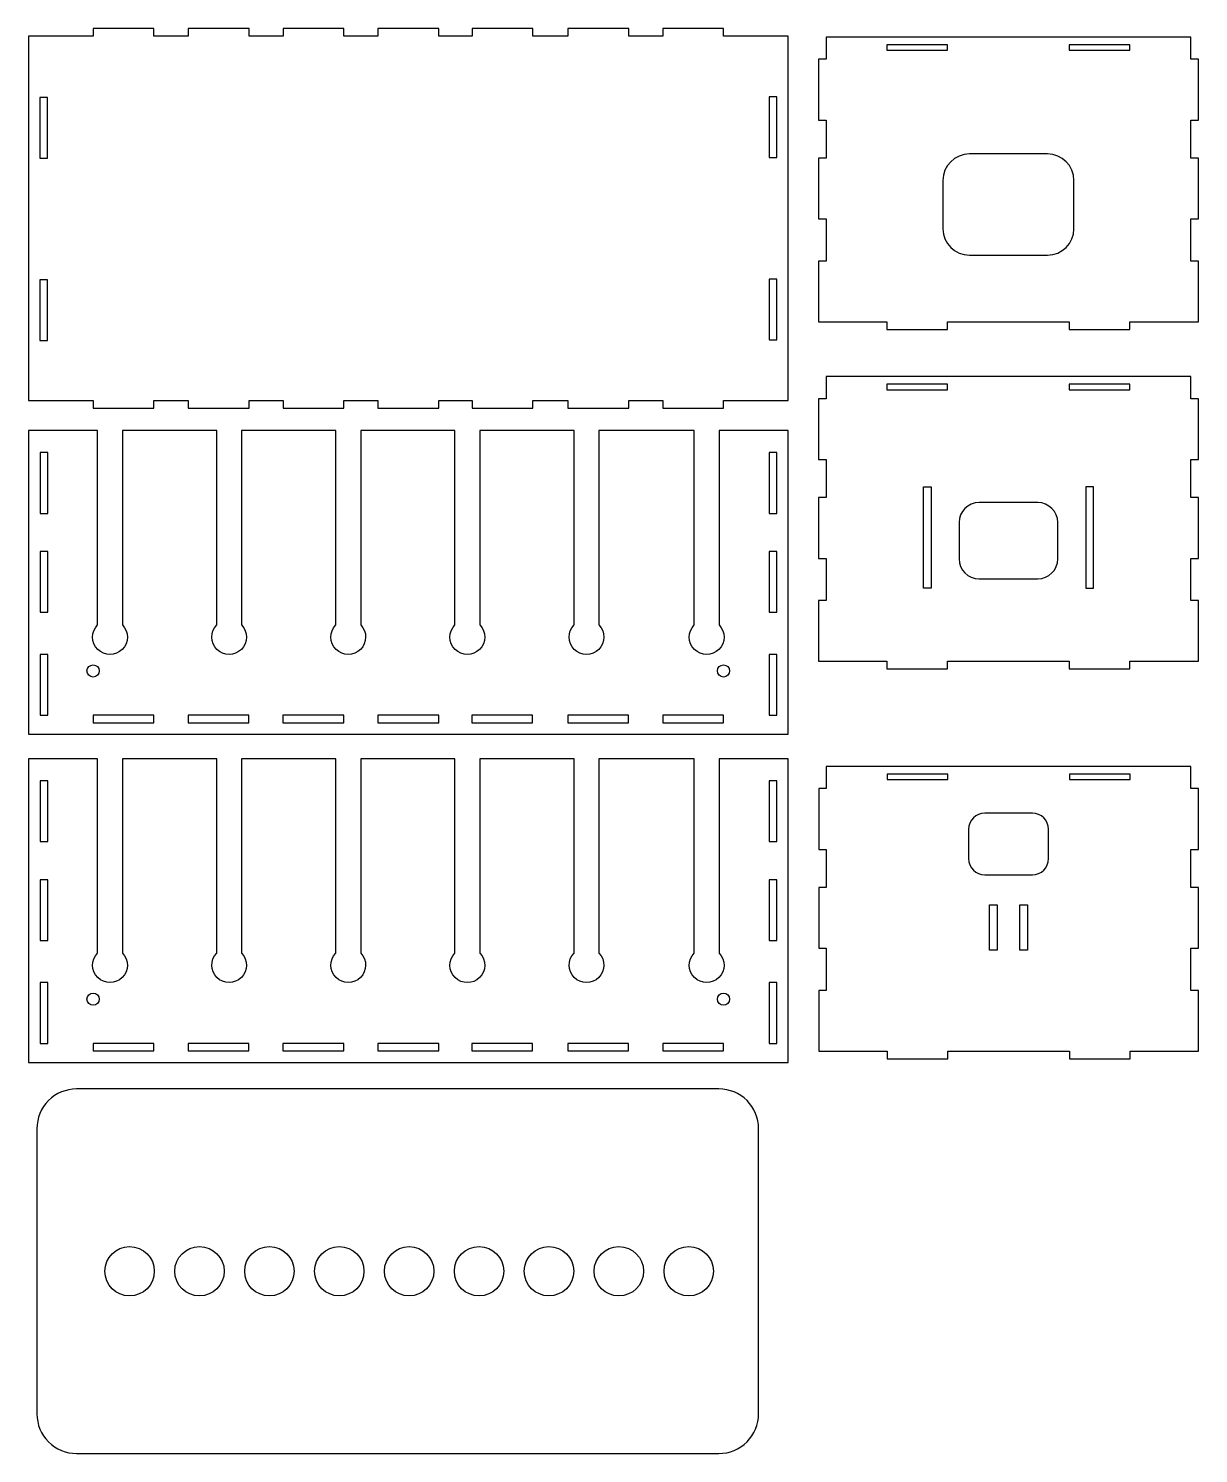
# Model space of a CAD drawing. Header units: centimetres. Extents: x 13 to 277, y -386 to -239.
# Drawn here: x 66.31 to 104.82, y -359.11 to -312.2 of the extents above; entities that cross this region are included whole.
import ezdxf

# ---------------------------------------------------------------- set-up
doc = ezdxf.new("R2010")
doc.units = ezdxf.units.CM
doc.header["$MEASUREMENT"] = 0
doc.layers.add('CAMADA_1', color=7, linetype='Continuous')

msp = doc.modelspace()

# ---------------------------------------------------------------- linework, layer by layer
at = {"color": 2}
msp.add_line((104.255, -345.866), (104.255, -345.866), dxfattribs=at)
at = {"layer": 'CAMADA_1', "color": 7}
for points in [[(94.561, -312.915), (96.561, -312.915), (96.561, -312.736), (94.561, -312.736), (94.561, -312.915)], [(100.561, -312.915), (102.561, -312.915), (102.561, -312.736), (100.561, -312.736), (100.561, -312.915)], [(94.561, -324.089), (96.561, -324.089), (96.561, -323.909), (94.561, -323.909), (94.561, -324.089)], [(100.561, -324.089), (102.561, -324.089), (102.561, -323.909), (100.561, -323.909), (100.561, -324.089)], [(96.013, -330.623), (95.763, -330.623), (95.763, -327.289), (96.013, -327.289), (96.013, -330.623)], [(101.108, -330.623), (101.358, -330.623), (101.358, -327.289), (101.108, -327.289), (101.108, -330.623)], [(68.436, -335.054), (70.436, -335.054), (70.436, -334.804), (68.436, -334.804), (68.436, -335.054)], [(71.561, -335.054), (73.561, -335.054), (73.561, -334.804), (71.561, -334.804), (71.561, -335.054)], [(74.686, -335.054), (76.686, -335.054), (76.686, -334.804), (74.686, -334.804), (74.686, -335.054)], [(77.811, -335.054), (79.811, -335.054), (79.811, -334.804), (77.811, -334.804), (77.811, -335.054)], [(80.899, -335.054), (82.899, -335.054), (82.899, -334.804), (80.899, -334.804), (80.899, -335.054)], [(84.061, -335.054), (86.061, -335.054), (86.061, -334.804), (84.061, -334.804), (84.061, -335.054)], [(87.186, -335.054), (89.186, -335.054), (89.186, -334.804), (87.186, -334.804), (87.186, -335.054)], [(94.566, -336.925), (96.566, -336.925), (96.566, -336.745), (94.566, -336.745), (94.566, -336.925)], [(100.566, -336.925), (102.566, -336.925), (102.566, -336.745), (100.566, -336.745), (100.566, -336.925)], [(97.941, -341.042), (98.191, -341.042), (98.191, -342.545), (97.941, -342.545)], [(98.941, -341.042), (99.191, -341.042), (99.191, -342.545), (98.941, -342.545)], [(68.436, -345.857), (70.436, -345.857), (70.436, -345.607), (68.436, -345.607), (68.436, -345.857)], [(71.561, -345.857), (73.561, -345.857), (73.561, -345.607), (71.561, -345.607), (71.561, -345.857)], [(74.686, -345.857), (76.686, -345.857), (76.686, -345.607), (74.686, -345.607), (74.686, -345.857)], [(77.811, -345.857), (79.811, -345.857), (79.811, -345.607), (77.811, -345.607), (77.811, -345.857)], [(80.899, -345.857), (82.899, -345.857), (82.899, -345.607), (80.899, -345.607), (80.899, -345.857)], [(84.061, -345.857), (86.061, -345.857), (86.061, -345.607), (84.061, -345.607), (84.061, -345.857)], [(87.186, -345.857), (89.186, -345.857), (89.186, -345.607), (87.186, -345.607), (87.186, -345.857)]]:
    msp.add_lwpolyline(points, close=True, dxfattribs=at)
for points in [[(68.583, -331.833), (68.583, -325.434), (66.311, -325.434), (66.311, -335.434), (91.311, -335.434), (91.311, -325.434), (89.039, -325.434), (89.039, -331.833, -2.367557), (88.219, -331.833), (88.219, -325.434), (85.085, -325.434), (85.085, -331.833, -2.367557), (84.265, -331.833), (84.265, -325.434), (81.165, -325.434), (81.165, -331.833, -2.367557), (80.344, -331.833), (80.344, -325.434), (77.244, -325.434), (77.244, -331.833, -2.367557), (76.424, -331.833), (76.424, -325.434), (73.324, -325.434), (73.324, -331.833, -2.367557), (72.504, -331.833), (72.504, -325.434), (69.403, -325.434), (69.403, -331.833, -2.367557)], [(68.583, -342.636), (68.583, -336.238), (66.311, -336.238), (66.311, -346.238), (91.311, -346.238), (91.311, -336.238), (89.039, -336.238), (89.039, -342.636, -2.367557), (88.219, -342.636), (88.219, -336.238), (85.085, -336.238), (85.085, -342.636, -2.367557), (84.265, -342.636), (84.265, -336.238), (81.165, -336.238), (81.165, -342.636, -2.367557), (80.344, -342.636), (80.344, -336.238), (77.244, -336.238), (77.244, -342.636, -2.367557), (76.424, -342.636), (76.424, -336.238), (73.324, -336.238), (73.324, -342.636, -2.367557), (72.504, -342.636), (72.504, -336.238), (69.403, -336.238), (69.403, -342.636, -2.367557)], [(90.34, -348.414, 0.414214), (89.035, -347.109), (67.893, -347.109, 0.414214), (66.588, -348.414), (66.588, -357.805, 0.414214), (67.893, -359.109), (89.035, -359.109, 0.414214), (90.34, -357.805)]]:
    msp.add_lwpolyline(points, format="xyb", close=True, dxfattribs=at)
for centre in [(69.638, -353.109), (71.938, -353.109), (74.239, -353.109), (76.539, -353.109), (78.839, -353.109), (81.139, -353.109), (83.44, -353.109), (85.74, -353.109), (88.04, -353.109)]:
    msp.add_circle(centre, 0.813, dxfattribs=at)
for centre in [(68.436, -333.348), (89.186, -333.348), (68.436, -344.152), (89.186, -344.152)]:
    msp.add_ellipse(centre, major_axis=(0, 0.2), ratio=1, dxfattribs=at)
for points, knots in [([(66.311, -312.448), (66.311, -312.448), (68.434, -312.448), (68.434, -312.448), (68.434, -312.448), (68.434, -312.448), (68.434, -312.198), (68.434, -312.198), (68.434, -312.198), (68.434, -312.198), (70.434, -312.198), (70.434, -312.198), (70.434, -312.198), (70.434, -312.198), (70.434, -312.448), (70.434, -312.448), (70.434, -312.448), (70.434, -312.448), (71.569, -312.448), (71.569, -312.448), (71.569, -312.448), (71.569, -312.448), (71.569, -312.198), (71.569, -312.198), (71.569, -312.198), (71.569, -312.198), (73.569, -312.198), (73.569, -312.198), (73.569, -312.198), (73.569, -312.198), (73.569, -312.448), (73.569, -312.448), (73.569, -312.448), (73.569, -312.448), (74.688, -312.448), (74.688, -312.448), (74.688, -312.448), (74.688, -312.448), (74.688, -312.198), (74.688, -312.198), (74.688, -312.198), (74.688, -312.198), (76.688, -312.198), (76.688, -312.198), (76.688, -312.198), (76.688, -312.198), (76.688, -312.448), (76.688, -312.448), (76.688, -312.448), (76.688, -312.448), (77.811, -312.448), (77.811, -312.448), (77.811, -312.448), (77.811, -312.448), (77.811, -312.198), (77.811, -312.198), (77.811, -312.198), (77.811, -312.198), (79.811, -312.198), (79.811, -312.198), (79.811, -312.198), (79.811, -312.198), (79.811, -312.448), (79.811, -312.448), (79.811, -312.448), (79.811, -312.448), (80.911, -312.448), (80.911, -312.448), (80.911, -312.448), (80.911, -312.448), (80.911, -312.198), (80.911, -312.198), (80.911, -312.198), (80.911, -312.198), (82.911, -312.198), (82.911, -312.198), (82.911, -312.198), (82.911, -312.198), (82.911, -312.448), (82.911, -312.448), (82.911, -312.448), (82.911, -312.448), (84.064, -312.448), (84.064, -312.448), (84.064, -312.448), (84.064, -312.448), (84.064, -312.198), (84.064, -312.198), (84.064, -312.198), (84.064, -312.198), (86.064, -312.198), (86.064, -312.198), (86.064, -312.198), (86.064, -312.198), (86.064, -312.448), (86.064, -312.448), (86.064, -312.448), (86.064, -312.448), (87.189, -312.448), (87.189, -312.448), (87.189, -312.448), (87.189, -312.448), (87.189, -312.198), (87.189, -312.198), (87.189, -312.198), (87.189, -312.198), (89.189, -312.198), (89.189, -312.198), (89.189, -312.198), (89.189, -312.198), (89.189, -312.448), (89.189, -312.448), (89.189, -312.448), (89.189, -312.448), (91.311, -312.448), (91.311, -312.448), (91.311, -312.448), (91.311, -312.448), (91.311, -324.448), (91.311, -324.448), (91.311, -324.448), (91.311, -324.448), (89.189, -324.448), (89.189, -324.448), (89.189, -324.448), (89.189, -324.448), (89.189, -324.698), (89.189, -324.698), (89.189, -324.698), (89.189, -324.698), (87.189, -324.698), (87.189, -324.698), (87.189, -324.698), (87.189, -324.698), (87.189, -324.448), (87.189, -324.448), (87.189, -324.448), (87.189, -324.448), (86.064, -324.448), (86.064, -324.448), (86.064, -324.448), (86.064, -324.448), (86.064, -324.698), (86.064, -324.698), (86.064, -324.698), (86.064, -324.698), (84.064, -324.698), (84.064, -324.698), (84.064, -324.698), (84.064, -324.698), (84.064, -324.448), (84.064, -324.448), (84.064, -324.448), (84.064, -324.448), (82.911, -324.448), (82.911, -324.448), (82.911, -324.448), (82.911, -324.448), (82.911, -324.698), (82.911, -324.698), (82.911, -324.698), (82.911, -324.698), (80.911, -324.698), (80.911, -324.698), (80.911, -324.698), (80.911, -324.698), (80.911, -324.448), (80.911, -324.448), (80.911, -324.448), (80.911, -324.448), (79.811, -324.448), (79.811, -324.448), (79.811, -324.448), (79.811, -324.448), (79.811, -324.698), (79.811, -324.698), (79.811, -324.698), (79.811, -324.698), (77.811, -324.698), (77.811, -324.698), (77.811, -324.698), (77.811, -324.698), (77.811, -324.448), (77.811, -324.448), (77.811, -324.448), (77.811, -324.448), (76.688, -324.448), (76.688, -324.448), (76.688, -324.448), (76.688, -324.448), (76.688, -324.698), (76.688, -324.698), (76.688, -324.698), (76.688, -324.698), (74.688, -324.698), (74.688, -324.698), (74.688, -324.698), (74.688, -324.698), (74.688, -324.448), (74.688, -324.448), (74.688, -324.448), (74.688, -324.448), (73.569, -324.448), (73.569, -324.448), (73.569, -324.448), (73.569, -324.448), (73.569, -324.698), (73.569, -324.698), (73.569, -324.698), (73.569, -324.698), (71.569, -324.698), (71.569, -324.698), (71.569, -324.698), (71.569, -324.698), (71.569, -324.448), (71.569, -324.448), (71.569, -324.448), (71.569, -324.448), (70.434, -324.448), (70.434, -324.448), (70.434, -324.448), (70.434, -324.448), (70.434, -324.698), (70.434, -324.698), (70.434, -324.698), (70.434, -324.698), (68.434, -324.698), (68.434, -324.698), (68.434, -324.698), (68.434, -324.698), (68.434, -324.448), (68.434, -324.448), (68.434, -324.448), (68.434, -324.448), (66.311, -324.448), (66.311, -324.448), (66.311, -324.448), (66.311, -324.448), (66.311, -312.448), (66.311, -312.448)], [0, 0, 0, 0, 0.016393, 0.016393, 0.016393, 0.016393, 0.032787, 0.032787, 0.032787, 0.032787, 0.04918, 0.04918, 0.04918, 0.04918, 0.065574, 0.065574, 0.065574, 0.065574, 0.081967, 0.081967, 0.081967, 0.081967, 0.098361, 0.098361, 0.098361, 0.098361, 0.114754, 0.114754, 0.114754, 0.114754, 0.131148, 0.131148, 0.131148, 0.131148, 0.147541, 0.147541, 0.147541, 0.147541, 0.163934, 0.163934, 0.163934, 0.163934, 0.180328, 0.180328, 0.180328, 0.180328, 0.196721, 0.196721, 0.196721, 0.196721, 0.213115, 0.213115, 0.213115, 0.213115, 0.229508, 0.229508, 0.229508, 0.229508, 0.245902, 0.245902, 0.245902, 0.245902, 0.262295, 0.262295, 0.262295, 0.262295, 0.278689, 0.278689, 0.278689, 0.278689, 0.295082, 0.295082, 0.295082, 0.295082, 0.311475, 0.311475, 0.311475, 0.311475, 0.327869, 0.327869, 0.327869, 0.327869, 0.344262, 0.344262, 0.344262, 0.344262, 0.360656, 0.360656, 0.360656, 0.360656, 0.377049, 0.377049, 0.377049, 0.377049, 0.393443, 0.393443, 0.393443, 0.393443, 0.409836, 0.409836, 0.409836, 0.409836, 0.42623, 0.42623, 0.42623, 0.42623, 0.442623, 0.442623, 0.442623, 0.442623, 0.459016, 0.459016, 0.459016, 0.459016, 0.47541, 0.47541, 0.47541, 0.47541, 0.491803, 0.491803, 0.491803, 0.491803, 0.508197, 0.508197, 0.508197, 0.508197, 0.52459, 0.52459, 0.52459, 0.52459, 0.540984, 0.540984, 0.540984, 0.540984, 0.557377, 0.557377, 0.557377, 0.557377, 0.57377, 0.57377, 0.57377, 0.573771, 0.590164, 0.590164, 0.590164, 0.590164, 0.606557, 0.606557, 0.606557, 0.606557, 0.622951, 0.622951, 0.622951, 0.622951, 0.639344, 0.639344, 0.639344, 0.639344, 0.655738, 0.655738, 0.655738, 0.655738, 0.672131, 0.672131, 0.672131, 0.672131, 0.688525, 0.688525, 0.688525, 0.688525, 0.704918, 0.704918, 0.704918, 0.704918, 0.721311, 0.721311, 0.721311, 0.721311, 0.737705, 0.737705, 0.737705, 0.737705, 0.754098, 0.754098, 0.754098, 0.754098, 0.770492, 0.770492, 0.770492, 0.770492, 0.786885, 0.786885, 0.786885, 0.786885, 0.803279, 0.803279, 0.803279, 0.803279, 0.819672, 0.819672, 0.819672, 0.819672, 0.836066, 0.836066, 0.836066, 0.836066, 0.852459, 0.852459, 0.852459, 0.852459, 0.868852, 0.868852, 0.868852, 0.868852, 0.885246, 0.885246, 0.885246, 0.885246, 0.901639, 0.901639, 0.901639, 0.901639, 0.918033, 0.918033, 0.918033, 0.918033, 0.934426, 0.934426, 0.934426, 0.934426, 0.95082, 0.95082, 0.95082, 0.95082, 0.967213, 0.967213, 0.967213, 0.967213, 1, 1, 1, 1]), ([(92.561, -319.856), (92.561, -319.856), (92.561, -318.469), (92.561, -318.469), (92.561, -318.469), (92.561, -318.469), (92.311, -318.469), (92.311, -318.469), (92.311, -318.469), (92.311, -318.469), (92.311, -316.469), (92.311, -316.469), (92.311, -316.469), (92.311, -316.469), (92.561, -316.469), (92.561, -316.469), (92.561, -316.469), (92.561, -316.469), (92.561, -315.213), (92.561, -315.213), (92.561, -315.213), (92.561, -315.213), (92.311, -315.213), (92.311, -315.213), (92.311, -315.213), (92.311, -315.213), (92.311, -313.213), (92.311, -313.213), (92.311, -313.213), (92.311, -313.213), (92.561, -313.213), (92.561, -313.213), (92.561, -313.213), (92.561, -313.213), (92.561, -312.486), (92.561, -312.486), (92.561, -312.486), (92.561, -312.486), (104.561, -312.486), (104.561, -312.486), (104.561, -312.486), (104.561, -312.486), (104.561, -313.213), (104.561, -313.213), (104.561, -313.213), (104.561, -313.213), (104.811, -313.213), (104.811, -313.213), (104.811, -313.213), (104.811, -313.213), (104.811, -315.213), (104.811, -315.213), (104.811, -315.213), (104.811, -315.213), (104.561, -315.213), (104.561, -315.213), (104.561, -315.213), (104.561, -315.213), (104.561, -316.469), (104.561, -316.469), (104.561, -316.469), (104.561, -316.469), (104.811, -316.469), (104.811, -316.469), (104.811, -316.469), (104.811, -316.469), (104.811, -318.469), (104.811, -318.469), (104.811, -318.469), (104.811, -318.469), (104.561, -318.469), (104.561, -318.469), (104.561, -318.469), (104.561, -318.469), (104.561, -319.856), (104.561, -319.856), (104.561, -319.856), (104.561, -319.856), (104.811, -319.856), (104.811, -319.856), (104.811, -319.856), (104.811, -319.856), (104.811, -321.856), (104.811, -321.856), (104.811, -321.856), (104.811, -321.856), (104.561, -321.856), (104.561, -321.856), (104.561, -321.856), (104.561, -321.856), (102.561, -321.856), (102.561, -321.856), (102.561, -321.856), (102.561, -321.856), (102.561, -322.106), (102.561, -322.106), (102.561, -322.106), (102.561, -322.106), (100.561, -322.106), (100.561, -322.106), (100.561, -322.106), (100.561, -322.106), (100.561, -321.856), (100.561, -321.856), (100.561, -321.856), (100.561, -321.856), (96.561, -321.856), (96.561, -321.856), (96.561, -321.856), (96.561, -321.856), (96.561, -322.106), (96.561, -322.106), (96.561, -322.106), (96.561, -322.106), (94.561, -322.106), (94.561, -322.106), (94.561, -322.106), (94.561, -322.106), (94.561, -321.856), (94.561, -321.856), (94.561, -321.856), (94.561, -321.856), (92.561, -321.856), (92.561, -321.856), (92.561, -321.856), (92.561, -321.856), (92.311, -321.856), (92.311, -321.856), (92.311, -321.856), (92.311, -321.856), (92.311, -319.856), (92.311, -319.856), (92.311, -319.856), (92.311, -319.856), (92.561, -319.856), (92.561, -319.856)], [0, 0, 0, 0, 0.028571, 0.028571, 0.028571, 0.028571, 0.057143, 0.057143, 0.057143, 0.057143, 0.085714, 0.085714, 0.085714, 0.085714, 0.114286, 0.114286, 0.114286, 0.114286, 0.142857, 0.142857, 0.142857, 0.142857, 0.171429, 0.171429, 0.171429, 0.171429, 0.2, 0.2, 0.2, 0.2, 0.228571, 0.228571, 0.228571, 0.228571, 0.257143, 0.257143, 0.257143, 0.257143, 0.285714, 0.285714, 0.285714, 0.285714, 0.314286, 0.314286, 0.314286, 0.314286, 0.342857, 0.342857, 0.342857, 0.342857, 0.371429, 0.371429, 0.371429, 0.371429, 0.4, 0.4, 0.4, 0.4, 0.428571, 0.428571, 0.428571, 0.428571, 0.457143, 0.457143, 0.457143, 0.457143, 0.485714, 0.485714, 0.485714, 0.485714, 0.514286, 0.514286, 0.514286, 0.514286, 0.542857, 0.542857, 0.542857, 0.542857, 0.571429, 0.571429, 0.571429, 0.571429, 0.6, 0.6, 0.6, 0.6, 0.628571, 0.628571, 0.628571, 0.628571, 0.657143, 0.657143, 0.657143, 0.657143, 0.685714, 0.685714, 0.685714, 0.685714, 0.714286, 0.714286, 0.714286, 0.714286, 0.742857, 0.742857, 0.742857, 0.742857, 0.771429, 0.771429, 0.771429, 0.771429, 0.8, 0.8, 0.8, 0.8, 0.828571, 0.828571, 0.828571, 0.828571, 0.857143, 0.857143, 0.857143, 0.857143, 0.885714, 0.885714, 0.885714, 0.885714, 0.914286, 0.914286, 0.914286, 0.914286, 0.942857, 0.942857, 0.942857, 0.942857, 1, 1, 1, 1]), ([(66.684, -316.469), (66.684, -316.469), (66.684, -314.469), (66.684, -314.469), (66.684, -314.469), (66.684, -314.469), (66.934, -314.469), (66.934, -314.469), (66.934, -314.469), (66.934, -314.469), (66.934, -316.469), (66.934, -316.469), (66.934, -316.469), (66.934, -316.469), (66.684, -316.469), (66.684, -316.469)], [0, 0, 0, 0, 0.2, 0.2, 0.2, 0.2, 0.4, 0.4, 0.4, 0.4, 0.6, 0.6, 0.6, 0.6, 1, 1, 1, 1]), ([(90.686, -316.448), (90.686, -316.448), (90.686, -314.448), (90.686, -314.448), (90.686, -314.448), (90.686, -314.448), (90.936, -314.448), (90.936, -314.448), (90.936, -314.448), (90.936, -314.448), (90.936, -316.448), (90.936, -316.448), (90.936, -316.448), (90.936, -316.448), (90.686, -316.448), (90.686, -316.448)], [0, 0, 0, 0, 0.2, 0.2, 0.2, 0.2, 0.4, 0.4, 0.4, 0.4, 0.6, 0.6, 0.6, 0.6, 1, 1, 1, 1]), ([(97.277, -316.328), (97.277, -316.328), (99.844, -316.328), (99.844, -316.328), (99.844, -316.328), (100.324, -316.328), (100.717, -316.72), (100.717, -317.201), (100.717, -317.201), (100.717, -317.201), (100.717, -318.788), (100.717, -318.788), (100.717, -318.788), (100.717, -319.268), (100.324, -319.661), (99.844, -319.661), (99.844, -319.661), (99.844, -319.661), (97.277, -319.661), (97.277, -319.661), (97.277, -319.661), (96.797, -319.661), (96.404, -319.268), (96.404, -318.788), (96.404, -318.788), (96.404, -318.788), (96.404, -317.201), (96.404, -317.201), (96.404, -317.201), (96.404, -316.72), (96.797, -316.328), (97.277, -316.328)], [0, 0, 0, 0, 0.111111, 0.111111, 0.111111, 0.111111, 0.222222, 0.222222, 0.222222, 0.222222, 0.333333, 0.333333, 0.333333, 0.333333, 0.444444, 0.444444, 0.444444, 0.444444, 0.555556, 0.555556, 0.555556, 0.555556, 0.666667, 0.666667, 0.666667, 0.666667, 0.777778, 0.777778, 0.777778, 0.777778, 1, 1, 1, 1]), ([(66.684, -322.469), (66.684, -322.469), (66.684, -320.469), (66.684, -320.469), (66.684, -320.469), (66.684, -320.469), (66.934, -320.469), (66.934, -320.469), (66.934, -320.469), (66.934, -320.469), (66.934, -322.469), (66.934, -322.469), (66.934, -322.469), (66.934, -322.469), (66.684, -322.469), (66.684, -322.469)], [0, 0, 0, 0, 0.2, 0.2, 0.2, 0.2, 0.4, 0.4, 0.4, 0.4, 0.6, 0.6, 0.6, 0.6, 1, 1, 1, 1]), ([(90.686, -322.448), (90.686, -322.448), (90.686, -320.448), (90.686, -320.448), (90.686, -320.448), (90.686, -320.448), (90.936, -320.448), (90.936, -320.448), (90.936, -320.448), (90.936, -320.448), (90.936, -322.448), (90.936, -322.448), (90.936, -322.448), (90.936, -322.448), (90.686, -322.448), (90.686, -322.448)], [0, 0, 0, 0, 0.2, 0.2, 0.2, 0.2, 0.4, 0.4, 0.4, 0.4, 0.6, 0.6, 0.6, 0.6, 1, 1, 1, 1]), ([(92.561, -331.029), (92.561, -331.029), (92.561, -329.642), (92.561, -329.642), (92.561, -329.642), (92.561, -329.642), (92.311, -329.642), (92.311, -329.642), (92.311, -329.642), (92.311, -329.642), (92.311, -327.642), (92.311, -327.642), (92.311, -327.642), (92.311, -327.642), (92.561, -327.642), (92.561, -327.642), (92.561, -327.642), (92.561, -327.642), (92.561, -326.386), (92.561, -326.386), (92.561, -326.386), (92.561, -326.386), (92.311, -326.386), (92.311, -326.386), (92.311, -326.386), (92.311, -326.386), (92.311, -324.386), (92.311, -324.386), (92.311, -324.386), (92.311, -324.386), (92.561, -324.386), (92.561, -324.386), (92.561, -324.386), (92.561, -324.386), (92.561, -323.659), (92.561, -323.659), (92.561, -323.659), (92.561, -323.659), (104.561, -323.659), (104.561, -323.659), (104.561, -323.659), (104.561, -323.659), (104.561, -324.386), (104.561, -324.386), (104.561, -324.386), (104.561, -324.386), (104.811, -324.386), (104.811, -324.386), (104.811, -324.386), (104.811, -324.386), (104.811, -326.386), (104.811, -326.386), (104.811, -326.386), (104.811, -326.386), (104.561, -326.386), (104.561, -326.386), (104.561, -326.386), (104.561, -326.386), (104.561, -327.642), (104.561, -327.642), (104.561, -327.642), (104.561, -327.642), (104.811, -327.642), (104.811, -327.642), (104.811, -327.642), (104.811, -327.642), (104.811, -329.642), (104.811, -329.642), (104.811, -329.642), (104.811, -329.642), (104.561, -329.642), (104.561, -329.642), (104.561, -329.642), (104.561, -329.642), (104.561, -331.029), (104.561, -331.029), (104.561, -331.029), (104.561, -331.029), (104.811, -331.029), (104.811, -331.029), (104.811, -331.029), (104.811, -331.029), (104.811, -333.029), (104.811, -333.029), (104.811, -333.029), (104.811, -333.029), (104.561, -333.029), (104.561, -333.029), (104.561, -333.029), (104.561, -333.029), (102.561, -333.029), (102.561, -333.029), (102.561, -333.029), (102.561, -333.029), (102.561, -333.279), (102.561, -333.279), (102.561, -333.279), (102.561, -333.279), (100.561, -333.279), (100.561, -333.279), (100.561, -333.279), (100.561, -333.279), (100.561, -333.029), (100.561, -333.029), (100.561, -333.029), (100.561, -333.029), (96.561, -333.029), (96.561, -333.029), (96.561, -333.029), (96.561, -333.029), (96.561, -333.279), (96.561, -333.279), (96.561, -333.279), (96.561, -333.279), (94.561, -333.279), (94.561, -333.279), (94.561, -333.279), (94.561, -333.279), (94.561, -333.029), (94.561, -333.029), (94.561, -333.029), (94.561, -333.029), (92.561, -333.029), (92.561, -333.029), (92.561, -333.029), (92.561, -333.029), (92.311, -333.029), (92.311, -333.029), (92.311, -333.029), (92.311, -333.029), (92.311, -331.029), (92.311, -331.029), (92.311, -331.029), (92.311, -331.029), (92.561, -331.029), (92.561, -331.029)], [0, 0, 0, 0, 0.028571, 0.028571, 0.028571, 0.028571, 0.057143, 0.057143, 0.057143, 0.057143, 0.085714, 0.085714, 0.085714, 0.085714, 0.114286, 0.114286, 0.114286, 0.114286, 0.142857, 0.142857, 0.142857, 0.142857, 0.171429, 0.171429, 0.171429, 0.171429, 0.2, 0.2, 0.2, 0.2, 0.228571, 0.228571, 0.228571, 0.228571, 0.257143, 0.257143, 0.257143, 0.257143, 0.285714, 0.285714, 0.285714, 0.285714, 0.314286, 0.314286, 0.314286, 0.314286, 0.342857, 0.342857, 0.342857, 0.342857, 0.371429, 0.371429, 0.371429, 0.371429, 0.4, 0.4, 0.4, 0.4, 0.428571, 0.428571, 0.428571, 0.428571, 0.457143, 0.457143, 0.457143, 0.457143, 0.485714, 0.485714, 0.485714, 0.485714, 0.514286, 0.514286, 0.514286, 0.514286, 0.542857, 0.542857, 0.542857, 0.542857, 0.571429, 0.571429, 0.571429, 0.571429, 0.6, 0.6, 0.6, 0.6, 0.628571, 0.628571, 0.628571, 0.628571, 0.657143, 0.657143, 0.657143, 0.657143, 0.685714, 0.685714, 0.685714, 0.685714, 0.714286, 0.714286, 0.714286, 0.714286, 0.742857, 0.742857, 0.742857, 0.742857, 0.771429, 0.771429, 0.771429, 0.771429, 0.8, 0.8, 0.8, 0.8, 0.828571, 0.828571, 0.828571, 0.828571, 0.857143, 0.857143, 0.857143, 0.857143, 0.885714, 0.885714, 0.885714, 0.885714, 0.914286, 0.914286, 0.914286, 0.914286, 0.942857, 0.942857, 0.942857, 0.942857, 1, 1, 1, 1]), ([(66.692, -328.159), (66.692, -328.159), (66.692, -326.159), (66.692, -326.159), (66.692, -326.159), (66.692, -326.159), (66.942, -326.159), (66.942, -326.159), (66.942, -326.159), (66.942, -326.159), (66.942, -328.159), (66.942, -328.159), (66.942, -328.159), (66.942, -328.159), (66.692, -328.159), (66.692, -328.159)], [0, 0, 0, 0, 0.2, 0.2, 0.2, 0.2, 0.4, 0.4, 0.4, 0.4, 0.6, 0.6, 0.6, 0.6, 1, 1, 1, 1]), ([(90.686, -328.16), (90.686, -328.16), (90.686, -326.16), (90.686, -326.16), (90.686, -326.16), (90.686, -326.16), (90.936, -326.16), (90.936, -326.16), (90.936, -326.16), (90.936, -326.16), (90.936, -328.16), (90.936, -328.16), (90.936, -328.16), (90.936, -328.16), (90.686, -328.16), (90.686, -328.16)], [0, 0, 0, 0, 0.2, 0.2, 0.2, 0.2, 0.4, 0.4, 0.4, 0.4, 0.6, 0.6, 0.6, 0.6, 1, 1, 1, 1]), ([(97.594, -327.805), (97.594, -327.805), (99.527, -327.805), (99.527, -327.805), (99.527, -327.805), (99.889, -327.805), (100.185, -328.101), (100.185, -328.462), (100.185, -328.462), (100.185, -328.462), (100.185, -329.658), (100.185, -329.658), (100.185, -329.658), (100.185, -330.019), (99.889, -330.315), (99.527, -330.315), (99.527, -330.315), (99.527, -330.315), (97.594, -330.315), (97.594, -330.315), (97.594, -330.315), (97.233, -330.315), (96.937, -330.019), (96.937, -329.658), (96.937, -329.658), (96.937, -329.658), (96.937, -328.462), (96.937, -328.462), (96.937, -328.462), (96.937, -328.101), (97.233, -327.805), (97.594, -327.805)], [0, 0, 0, 0, 0.111111, 0.111111, 0.111111, 0.111111, 0.222222, 0.222222, 0.222222, 0.222222, 0.333333, 0.333333, 0.333333, 0.333333, 0.444444, 0.444444, 0.444444, 0.444444, 0.555556, 0.555556, 0.555556, 0.555556, 0.666667, 0.666667, 0.666667, 0.666667, 0.777778, 0.777778, 0.777778, 0.777778, 1, 1, 1, 1]), ([(66.692, -331.415), (66.692, -331.415), (66.692, -329.415), (66.692, -329.415), (66.692, -329.415), (66.692, -329.415), (66.942, -329.415), (66.942, -329.415), (66.942, -329.415), (66.942, -329.415), (66.942, -331.415), (66.942, -331.415), (66.942, -331.415), (66.942, -331.415), (66.692, -331.415), (66.692, -331.415)], [0, 0, 0, 0, 0.2, 0.2, 0.2, 0.2, 0.4, 0.4, 0.4, 0.4, 0.6, 0.6, 0.6, 0.6, 1, 1, 1, 1]), ([(90.686, -331.416), (90.686, -331.416), (90.686, -329.416), (90.686, -329.416), (90.686, -329.416), (90.686, -329.416), (90.936, -329.416), (90.936, -329.416), (90.936, -329.416), (90.936, -329.416), (90.936, -331.416), (90.936, -331.416), (90.936, -331.416), (90.936, -331.416), (90.686, -331.416), (90.686, -331.416)], [0, 0, 0, 0, 0.2, 0.2, 0.2, 0.2, 0.4, 0.4, 0.4, 0.4, 0.6, 0.6, 0.6, 0.6, 1, 1, 1, 1]), ([(66.692, -334.804), (66.692, -334.804), (66.692, -332.804), (66.692, -332.804), (66.692, -332.804), (66.692, -332.804), (66.942, -332.804), (66.942, -332.804), (66.942, -332.804), (66.942, -332.804), (66.942, -334.804), (66.942, -334.804), (66.942, -334.804), (66.942, -334.804), (66.692, -334.804), (66.692, -334.804)], [0, 0, 0, 0, 0.2, 0.2, 0.2, 0.2, 0.4, 0.4, 0.4, 0.4, 0.6, 0.6, 0.6, 0.6, 1, 1, 1, 1]), ([(90.686, -334.805), (90.686, -334.805), (90.686, -332.805), (90.686, -332.805), (90.686, -332.805), (90.686, -332.805), (90.936, -332.805), (90.936, -332.805), (90.936, -332.805), (90.936, -332.805), (90.936, -334.805), (90.936, -334.805), (90.936, -334.805), (90.936, -334.805), (90.686, -334.805), (90.686, -334.805)], [0, 0, 0, 0, 0.2, 0.2, 0.2, 0.2, 0.4, 0.4, 0.4, 0.4, 0.6, 0.6, 0.6, 0.6, 1, 1, 1, 1]), ([(92.566, -343.866), (92.566, -343.866), (92.566, -342.478), (92.566, -342.478), (92.566, -342.478), (92.566, -342.478), (92.316, -342.478), (92.316, -342.478), (92.316, -342.478), (92.316, -342.478), (92.316, -340.478), (92.316, -340.478), (92.316, -340.478), (92.316, -340.478), (92.566, -340.478), (92.566, -340.478), (92.566, -340.478), (92.566, -340.478), (92.566, -339.222), (92.566, -339.222), (92.566, -339.222), (92.566, -339.222), (92.316, -339.222), (92.316, -339.222), (92.316, -339.222), (92.316, -339.222), (92.316, -337.222), (92.316, -337.222), (92.316, -337.222), (92.316, -337.222), (92.566, -337.222), (92.566, -337.222), (92.566, -337.222), (92.566, -337.222), (92.566, -336.495), (92.566, -336.495), (92.566, -336.495), (92.566, -336.495), (104.566, -336.495), (104.566, -336.495), (104.566, -336.495), (104.566, -336.495), (104.566, -337.222), (104.566, -337.222), (104.566, -337.222), (104.566, -337.222), (104.816, -337.222), (104.816, -337.222), (104.816, -337.222), (104.816, -337.222), (104.816, -339.222), (104.816, -339.222), (104.816, -339.222), (104.816, -339.222), (104.566, -339.222), (104.566, -339.222), (104.566, -339.222), (104.566, -339.222), (104.566, -340.478), (104.566, -340.478), (104.566, -340.478), (104.566, -340.478), (104.816, -340.478), (104.816, -340.478), (104.816, -340.478), (104.816, -340.478), (104.816, -342.478), (104.816, -342.478), (104.816, -342.478), (104.816, -342.478), (104.566, -342.478), (104.566, -342.478), (104.566, -342.478), (104.566, -342.478), (104.566, -343.866), (104.566, -343.866), (104.566, -343.866), (104.566, -343.866), (104.816, -343.866), (104.816, -343.866), (104.816, -343.866), (104.816, -343.866), (104.816, -345.866), (104.816, -345.866), (104.816, -345.866), (104.816, -345.866), (104.566, -345.866), (104.566, -345.866), (104.566, -345.866), (104.566, -345.866), (102.566, -345.866), (102.566, -345.866), (102.566, -345.866), (102.566, -345.866), (102.566, -346.116), (102.566, -346.116), (102.566, -346.116), (102.566, -346.116), (100.566, -346.116), (100.566, -346.116), (100.566, -346.116), (100.566, -346.116), (100.566, -345.866), (100.566, -345.866), (100.566, -345.866), (100.566, -345.866), (96.566, -345.866), (96.566, -345.866), (96.566, -345.866), (96.566, -345.866), (96.566, -346.116), (96.566, -346.116), (96.566, -346.116), (96.566, -346.116), (94.566, -346.116), (94.566, -346.116), (94.566, -346.116), (94.566, -346.116), (94.566, -345.866), (94.566, -345.866), (94.566, -345.866), (94.566, -345.866), (92.566, -345.866), (92.566, -345.866), (92.566, -345.866), (92.566, -345.866), (92.316, -345.866), (92.316, -345.866), (92.316, -345.866), (92.316, -345.866), (92.316, -343.866), (92.316, -343.866), (92.316, -343.866), (92.316, -343.866), (92.566, -343.866), (92.566, -343.866)], [0, 0, 0, 0, 0.028571, 0.028571, 0.028571, 0.028571, 0.057143, 0.057143, 0.057143, 0.057143, 0.085714, 0.085714, 0.085714, 0.085714, 0.114286, 0.114286, 0.114286, 0.114286, 0.142857, 0.142857, 0.142857, 0.142857, 0.171429, 0.171429, 0.171429, 0.171429, 0.2, 0.2, 0.2, 0.2, 0.228571, 0.228571, 0.228571, 0.228571, 0.257143, 0.257143, 0.257143, 0.257143, 0.285714, 0.285714, 0.285714, 0.285714, 0.314286, 0.314286, 0.314286, 0.314286, 0.342857, 0.342857, 0.342857, 0.342857, 0.371429, 0.371429, 0.371429, 0.371429, 0.4, 0.4, 0.4, 0.4, 0.428571, 0.428571, 0.428571, 0.428571, 0.457143, 0.457143, 0.457143, 0.457143, 0.485714, 0.485714, 0.485714, 0.485714, 0.514286, 0.514286, 0.514286, 0.514286, 0.542857, 0.542857, 0.542857, 0.542857, 0.571429, 0.571429, 0.571429, 0.571429, 0.6, 0.6, 0.6, 0.6, 0.628571, 0.628571, 0.628571, 0.628571, 0.657143, 0.657143, 0.657143, 0.657143, 0.685714, 0.685714, 0.685714, 0.685714, 0.714286, 0.714286, 0.714286, 0.714286, 0.742857, 0.742857, 0.742857, 0.742857, 0.771429, 0.771429, 0.771429, 0.771429, 0.8, 0.8, 0.8, 0.8, 0.828571, 0.828571, 0.828571, 0.828571, 0.857143, 0.857143, 0.857143, 0.857143, 0.885714, 0.885714, 0.885714, 0.885714, 0.914286, 0.914286, 0.914286, 0.914286, 0.942857, 0.942857, 0.942857, 0.942857, 1, 1, 1, 1]), ([(66.692, -338.963), (66.692, -338.963), (66.692, -336.963), (66.692, -336.963), (66.692, -336.963), (66.692, -336.963), (66.942, -336.963), (66.942, -336.963), (66.942, -336.963), (66.942, -336.963), (66.942, -338.963), (66.942, -338.963), (66.942, -338.963), (66.942, -338.963), (66.692, -338.963), (66.692, -338.963)], [0, 0, 0, 0, 0.2, 0.2, 0.2, 0.2, 0.4, 0.4, 0.4, 0.4, 0.6, 0.6, 0.6, 0.6, 1, 1, 1, 1]), ([(90.686, -338.964), (90.686, -338.964), (90.686, -336.964), (90.686, -336.964), (90.686, -336.964), (90.686, -336.964), (90.936, -336.964), (90.936, -336.964), (90.936, -336.964), (90.936, -336.964), (90.936, -338.964), (90.936, -338.964), (90.936, -338.964), (90.936, -338.964), (90.686, -338.964), (90.686, -338.964)], [0, 0, 0, 0, 0.2, 0.2, 0.2, 0.2, 0.4, 0.4, 0.4, 0.4, 0.6, 0.6, 0.6, 0.6, 1, 1, 1, 1]), ([(97.784, -338.028), (97.784, -338.028), (99.348, -338.028), (99.348, -338.028), (99.348, -338.028), (99.64, -338.028), (99.879, -338.268), (99.879, -338.56), (99.879, -338.56), (99.879, -338.56), (99.879, -339.527), (99.879, -339.527), (99.879, -339.527), (99.879, -339.82), (99.64, -340.059), (99.348, -340.059), (99.348, -340.059), (99.348, -340.059), (97.784, -340.059), (97.784, -340.059), (97.784, -340.059), (97.492, -340.059), (97.252, -339.82), (97.252, -339.527), (97.252, -339.527), (97.252, -339.527), (97.252, -338.56), (97.252, -338.56), (97.252, -338.56), (97.252, -338.268), (97.492, -338.028), (97.784, -338.028)], [0, 0, 0, 0, 0.111111, 0.111111, 0.111111, 0.111111, 0.222222, 0.222222, 0.222222, 0.222222, 0.333333, 0.333333, 0.333333, 0.333333, 0.444444, 0.444444, 0.444444, 0.444444, 0.555556, 0.555556, 0.555556, 0.555556, 0.666667, 0.666667, 0.666667, 0.666667, 0.777778, 0.777778, 0.777778, 0.777778, 1, 1, 1, 1]), ([(66.692, -342.219), (66.692, -342.219), (66.692, -340.219), (66.692, -340.219), (66.692, -340.219), (66.692, -340.219), (66.942, -340.219), (66.942, -340.219), (66.942, -340.219), (66.942, -340.219), (66.942, -342.219), (66.942, -342.219), (66.942, -342.219), (66.942, -342.219), (66.692, -342.219), (66.692, -342.219)], [0, 0, 0, 0, 0.2, 0.2, 0.2, 0.2, 0.4, 0.4, 0.4, 0.4, 0.6, 0.6, 0.6, 0.6, 1, 1, 1, 1]), ([(90.686, -342.22), (90.686, -342.22), (90.686, -340.22), (90.686, -340.22), (90.686, -340.22), (90.686, -340.22), (90.936, -340.22), (90.936, -340.22), (90.936, -340.22), (90.936, -340.22), (90.936, -342.22), (90.936, -342.22), (90.936, -342.22), (90.936, -342.22), (90.686, -342.22), (90.686, -342.22)], [0, 0, 0, 0, 0.2, 0.2, 0.2, 0.2, 0.4, 0.4, 0.4, 0.4, 0.6, 0.6, 0.6, 0.6, 1, 1, 1, 1]), ([(66.692, -345.607), (66.692, -345.607), (66.692, -343.607), (66.692, -343.607), (66.692, -343.607), (66.692, -343.607), (66.942, -343.607), (66.942, -343.607), (66.942, -343.607), (66.942, -343.607), (66.942, -345.607), (66.942, -345.607), (66.942, -345.607), (66.942, -345.607), (66.692, -345.607), (66.692, -345.607)], [0, 0, 0, 0, 0.2, 0.2, 0.2, 0.2, 0.4, 0.4, 0.4, 0.4, 0.6, 0.6, 0.6, 0.6, 1, 1, 1, 1]), ([(90.686, -345.608), (90.686, -345.608), (90.686, -343.608), (90.686, -343.608), (90.686, -343.608), (90.686, -343.608), (90.936, -343.608), (90.936, -343.608), (90.936, -343.608), (90.936, -343.608), (90.936, -345.608), (90.936, -345.608), (90.936, -345.608), (90.936, -345.608), (90.686, -345.608), (90.686, -345.608)], [0, 0, 0, 0, 0.2, 0.2, 0.2, 0.2, 0.4, 0.4, 0.4, 0.4, 0.6, 0.6, 0.6, 0.6, 1, 1, 1, 1])]:
    msp.add_open_spline(points, degree=3, knots=knots, dxfattribs=at)

doc.saveas('drawing.dxf')
